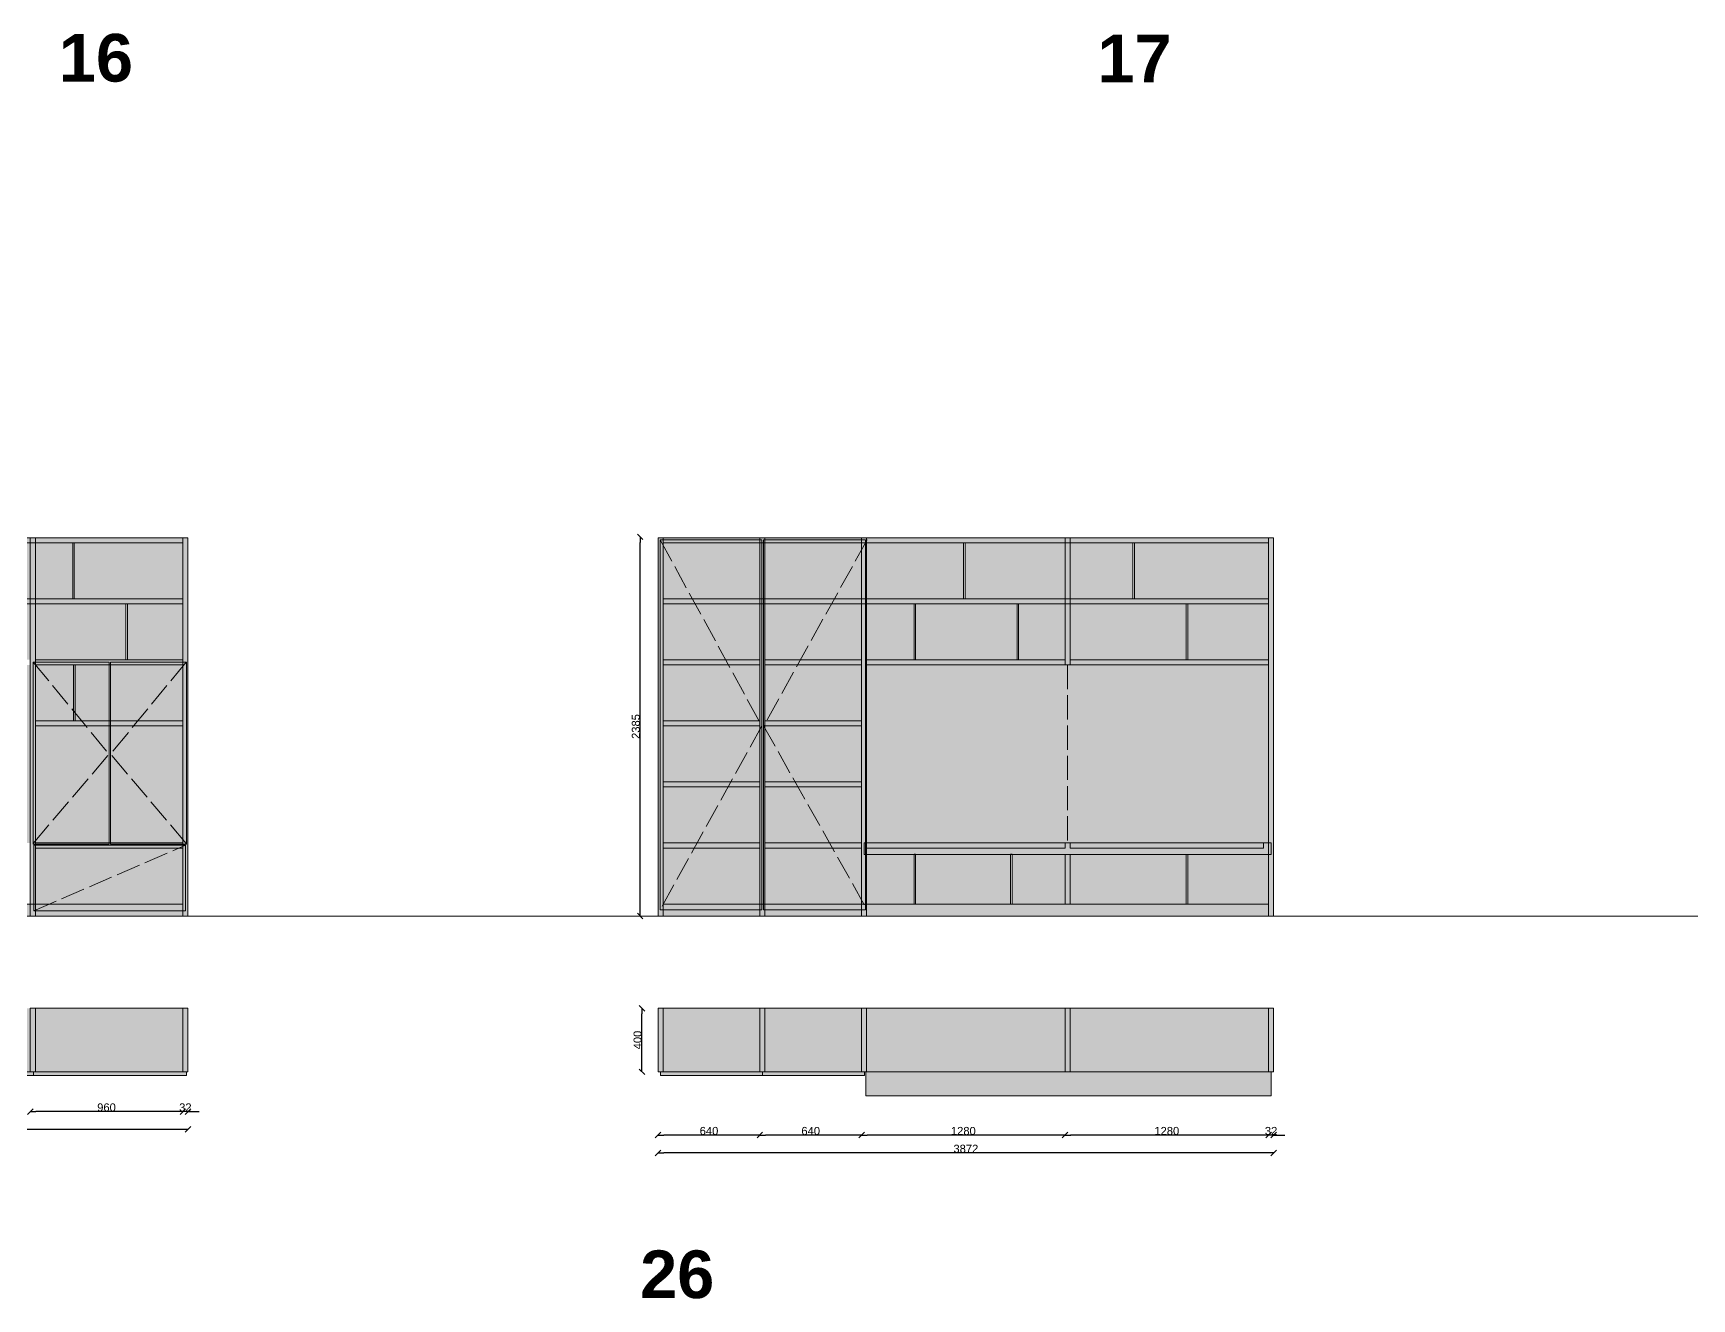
# Model space of a CAD drawing. Header units: millimetres. Extents: x -21288 to 39740, y -2987 to 21739.
# Drawn here: x 8054 to 18488, y -2987 to 4974 of the extents above; entities that cross this region are included whole.
import ezdxf

# ---------------------------------------------------------------- set-up
doc = ezdxf.new("R2010")
doc.units = ezdxf.units.MM
doc.header["$LTSCALE"] = 50
doc.header["$PDMODE"] = 1
doc.header["$PDSIZE"] = -2
doc.linetypes.add('ISO-02 Linea a tratti', pattern=[3.81, 3.048, -0.762])
doc.layers.get('0').update_dxf_attribs({"lineweight": 18})
doc.layers.add('Linee arredi', color=3, linetype='Continuous', lineweight=5)
doc.layers.add('Quote', color=7, linetype='Continuous', lineweight=5)
doc.styles.add('Arial', font='Arial.ttf')
doc.styles.add('Arial (bold)', font='Arial Bold.ttf')
doc.dimstyles.new('M&C_quote arredo', dxfattribs={"dimtxt": 50.344329, "dimasz": 35.34668, "dimexe": 0, "dimexo": 0, "dimgap": 0.5, "dimtad": 1, "dimdec": 0, "dimtxsty": 'Arial', "dimblk": 'VW_SLASH-2', "dimblk1": 'VW_SLASH-2', "dimblk2": 'VW_SLASH-2', "dimcen": 0, "dimse1": 1, "dimse2": 1, "dimazin": 0, "dimtfac": 1, "dimtdec": 0, "dimtix": 1, "dimtmove": 0, "dimatfit": 0, "dimldrblk": 'VW_SLASH-2', "dimfxl": 0, "dimfxlon": 1, "dimfrac": 2, "dimtolj": 1, "dimarcsym": 0})

# ---------------------------------------------------------------- blocks, each defined once
blk = doc.blocks.new('VW_SLASH-2')
at = {"color": 0, "linetype": 'ByBlock', "lineweight": -2, "transparency": 16777216}
blk.add_line((0, 0), (-1, 0), dxfattribs=at)
at = {"color": 0, "linetype": 'Continuous', "lineweight": -2, "transparency": 16777216, "flags": 128}
blk.add_lwpolyline([(0.5, 0.5), (-0.5, -0.5)], dxfattribs=at)
blk = doc.blocks.new('*D645')
at = {"layer": 'Defpoints', "color": 0, "transparency": 16777216}
for p in [(8035, -1709), (8995, -1709), (8035, -1809)]:
    blk.add_point(p, dxfattribs=at)
at = {"layer": 'Quote', "color": 0, "lineweight": -2, "transparency": 16777216}
blk.add_line((8960, -1809), (8071, -1809), dxfattribs=at)
at = {"layer": 'Quote', "color": 0, "lineweight": -2, "transparency": 16777216, "xscale": 35.3466796875, "yscale": 35.3466796875, "zscale": 35.3466796875, "rotation": 180}
blk.add_blockref('VW_SLASH-2', (8035, -1809), dxfattribs=at)
at = {"layer": 'Quote', "color": 0, "lineweight": -2, "transparency": 16777216, "xscale": 35.3466796875, "yscale": 35.3466796875, "zscale": 35.3466796875}
blk.add_blockref('VW_SLASH-2', (8995, -1809), dxfattribs=at)
at = {"layer": 'Quote', "color": 0, "transparency": 16777216, "insert": (8515, -1783), "char_height": 50.3, "attachment_point": 5, "style": 'Arial'}
blk.add_mtext('\\A1;960', dxfattribs=at)
blk = doc.blocks.new('*D646')
at = {"layer": 'Defpoints', "color": 0, "transparency": 16777216}
for p in [(8995, -1709), (9027, -1709), (8995, -1809)]:
    blk.add_point(p, dxfattribs=at)
at = {"layer": 'Quote', "color": 0, "lineweight": -2, "transparency": 16777216}
for p, q in [((8960, -1809), (8925, -1809)), ((9027, -1809), (8995, -1809)), ((9063, -1809), (9098, -1809))]:
    blk.add_line(p, q, dxfattribs=at)
at = {"layer": 'Quote', "color": 0, "lineweight": -2, "transparency": 16777216, "xscale": 35.3466796875, "yscale": 35.3466796875, "zscale": 35.3466796875}
blk.add_blockref('VW_SLASH-2', (8995, -1809), dxfattribs=at)
at = {"layer": 'Quote', "color": 0, "lineweight": -2, "transparency": 16777216, "xscale": 35.3466796875, "yscale": 35.3466796875, "zscale": 35.3466796875, "rotation": 180}
blk.add_blockref('VW_SLASH-2', (9027, -1809), dxfattribs=at)
at = {"layer": 'Quote', "color": 0, "transparency": 16777216, "insert": (9011, -1783), "char_height": 50.3, "attachment_point": 5, "style": 'Arial'}
blk.add_mtext('\\A1;32', dxfattribs=at)
blk = doc.blocks.new('*D647')
at = {"layer": 'Defpoints', "color": 0, "transparency": 16777216}
for p in [(5475, -1809), (9027, -1809), (5475, -1921)]:
    blk.add_point(p, dxfattribs=at)
at = {"layer": 'Quote', "color": 0, "lineweight": -2, "transparency": 16777216}
blk.add_line((8992, -1921), (5511, -1921), dxfattribs=at)
at = {"layer": 'Quote', "color": 0, "lineweight": -2, "transparency": 16777216, "xscale": 35.3466796875, "yscale": 35.3466796875, "zscale": 35.3466796875, "rotation": 180}
blk.add_blockref('VW_SLASH-2', (5475, -1921), dxfattribs=at)
at = {"layer": 'Quote', "color": 0, "lineweight": -2, "transparency": 16777216, "xscale": 35.3466796875, "yscale": 35.3466796875, "zscale": 35.3466796875}
blk.add_blockref('VW_SLASH-2', (9027, -1921), dxfattribs=at)
at = {"layer": 'Quote', "color": 0, "transparency": 16777216, "insert": (7251, -1895), "char_height": 50.3, "attachment_point": 5, "style": 'Arial'}
blk.add_mtext('\\A1;3552', dxfattribs=at)
blk = doc.blocks.new('*D641')
at = {"layer": 'Defpoints', "color": 0, "transparency": 16777216}
for p in [(11883, -1159), (13204, -1159), (13204, -1559)]:
    blk.add_point(p, dxfattribs=at)
at = {"layer": 'Quote', "color": 0, "lineweight": -2, "transparency": 16777216}
blk.add_line((11883, -1524), (11883, -1195), dxfattribs=at)
at = {"layer": 'Quote', "color": 0, "lineweight": -2, "transparency": 16777216, "xscale": 35.3466796875, "yscale": 35.3466796875, "zscale": 35.3466796875}
for p, rotation in [((11883, -1159), 90), ((11883, -1559), 270)]:
    blk.add_blockref('VW_SLASH-2', p, dxfattribs=dict(at, rotation=rotation))
at = {"layer": 'Quote', "color": 0, "transparency": 16777216, "insert": (11856, -1359), "char_height": 50.3, "attachment_point": 5, "rotation": 90, "style": 'Arial'}
blk.add_mtext('\\A1;400', dxfattribs=at)
blk = doc.blocks.new('*D640')
at = {"layer": 'Defpoints', "color": 0, "transparency": 16777216}
for p in [(11872, 1806), (11985, 1806), (12871, -579)]:
    blk.add_point(p, dxfattribs=at)
at = {"layer": 'Quote', "color": 0, "lineweight": -2, "transparency": 16777216}
blk.add_line((11872, -544), (11872, 1770), dxfattribs=at)
at = {"layer": 'Quote', "color": 0, "lineweight": -2, "transparency": 16777216, "xscale": 35.3466796875, "yscale": 35.3466796875, "zscale": 35.3466796875}
for p, rotation in [((11872, 1806), 90), ((11872, -579), 270)]:
    blk.add_blockref('VW_SLASH-2', p, dxfattribs=dict(at, rotation=rotation))
at = {"layer": 'Quote', "color": 0, "transparency": 16777216, "insert": (11845, 613), "char_height": 50.3, "attachment_point": 5, "rotation": 90, "style": 'Arial'}
blk.add_mtext('\\A1;2385', dxfattribs=at)
blk = doc.blocks.new('*D634')
at = {"layer": 'Defpoints', "color": 0, "transparency": 16777216}
for p in [(11985, -1857), (12625, -1857), (11985, -1957)]:
    blk.add_point(p, dxfattribs=at)
at = {"layer": 'Quote', "color": 0, "lineweight": -2, "transparency": 16777216}
blk.add_line((12589, -1957), (12020, -1957), dxfattribs=at)
at = {"layer": 'Quote', "color": 0, "lineweight": -2, "transparency": 16777216, "xscale": 35.3466796875, "yscale": 35.3466796875, "zscale": 35.3466796875, "rotation": 180}
blk.add_blockref('VW_SLASH-2', (11985, -1957), dxfattribs=at)
at = {"layer": 'Quote', "color": 0, "lineweight": -2, "transparency": 16777216, "xscale": 35.3466796875, "yscale": 35.3466796875, "zscale": 35.3466796875}
blk.add_blockref('VW_SLASH-2', (12625, -1957), dxfattribs=at)
at = {"layer": 'Quote', "color": 0, "transparency": 16777216, "insert": (12305, -1931), "char_height": 50.3, "attachment_point": 5, "style": 'Arial'}
blk.add_mtext('\\A1;640', dxfattribs=at)
blk = doc.blocks.new('*D635')
at = {"layer": 'Defpoints', "color": 0, "transparency": 16777216}
for p in [(12625, -1857), (13265, -1857), (12625, -1957)]:
    blk.add_point(p, dxfattribs=at)
at = {"layer": 'Quote', "color": 0, "lineweight": -2, "transparency": 16777216}
blk.add_line((13229, -1957), (12660, -1957), dxfattribs=at)
at = {"layer": 'Quote', "color": 0, "lineweight": -2, "transparency": 16777216, "xscale": 35.3466796875, "yscale": 35.3466796875, "zscale": 35.3466796875, "rotation": 180}
blk.add_blockref('VW_SLASH-2', (12625, -1957), dxfattribs=at)
at = {"layer": 'Quote', "color": 0, "lineweight": -2, "transparency": 16777216, "xscale": 35.3466796875, "yscale": 35.3466796875, "zscale": 35.3466796875}
blk.add_blockref('VW_SLASH-2', (13265, -1957), dxfattribs=at)
at = {"layer": 'Quote', "color": 0, "transparency": 16777216, "insert": (12945, -1931), "char_height": 50.3, "attachment_point": 5, "style": 'Arial'}
blk.add_mtext('\\A1;640', dxfattribs=at)
blk = doc.blocks.new('*D636')
at = {"layer": 'Defpoints', "color": 0, "transparency": 16777216}
for p in [(14545, -277), (13265, -1857), (13265, -1957)]:
    blk.add_point(p, dxfattribs=at)
at = {"layer": 'Quote', "color": 0, "lineweight": -2, "transparency": 16777216}
blk.add_line((14509, -1957), (13300, -1957), dxfattribs=at)
at = {"layer": 'Quote', "color": 0, "lineweight": -2, "transparency": 16777216, "xscale": 35.3466796875, "yscale": 35.3466796875, "zscale": 35.3466796875, "rotation": 180}
blk.add_blockref('VW_SLASH-2', (13265, -1957), dxfattribs=at)
at = {"layer": 'Quote', "color": 0, "lineweight": -2, "transparency": 16777216, "xscale": 35.3466796875, "yscale": 35.3466796875, "zscale": 35.3466796875}
blk.add_blockref('VW_SLASH-2', (14545, -1957), dxfattribs=at)
at = {"layer": 'Quote', "color": 0, "transparency": 16777216, "insert": (13905, -1931), "char_height": 50.3, "attachment_point": 5, "style": 'Arial'}
blk.add_mtext('\\A1;1280', dxfattribs=at)
blk = doc.blocks.new('*D637')
at = {"layer": 'Defpoints', "color": 0, "transparency": 16777216}
for p in [(14545, -277), (15825, -1857), (14545, -1957)]:
    blk.add_point(p, dxfattribs=at)
at = {"layer": 'Quote', "color": 0, "lineweight": -2, "transparency": 16777216}
blk.add_line((15789, -1957), (14580, -1957), dxfattribs=at)
at = {"layer": 'Quote', "color": 0, "lineweight": -2, "transparency": 16777216, "xscale": 35.3466796875, "yscale": 35.3466796875, "zscale": 35.3466796875, "rotation": 180}
blk.add_blockref('VW_SLASH-2', (14545, -1957), dxfattribs=at)
at = {"layer": 'Quote', "color": 0, "lineweight": -2, "transparency": 16777216, "xscale": 35.3466796875, "yscale": 35.3466796875, "zscale": 35.3466796875}
blk.add_blockref('VW_SLASH-2', (15825, -1957), dxfattribs=at)
at = {"layer": 'Quote', "color": 0, "transparency": 16777216, "insert": (15185, -1931), "char_height": 50.3, "attachment_point": 5, "style": 'Arial'}
blk.add_mtext('\\A1;1280', dxfattribs=at)
blk = doc.blocks.new('*D638')
at = {"layer": 'Defpoints', "color": 0, "transparency": 16777216}
for p in [(15825, -1857), (15857, -1857), (15825, -1957)]:
    blk.add_point(p, dxfattribs=at)
at = {"layer": 'Quote', "color": 0, "lineweight": -2, "transparency": 16777216}
for p, q in [((15789, -1957), (15754, -1957)), ((15857, -1957), (15825, -1957)), ((15892, -1957), (15927, -1957))]:
    blk.add_line(p, q, dxfattribs=at)
at = {"layer": 'Quote', "color": 0, "lineweight": -2, "transparency": 16777216, "xscale": 35.3466796875, "yscale": 35.3466796875, "zscale": 35.3466796875}
blk.add_blockref('VW_SLASH-2', (15825, -1957), dxfattribs=at)
at = {"layer": 'Quote', "color": 0, "lineweight": -2, "transparency": 16777216, "xscale": 35.3466796875, "yscale": 35.3466796875, "zscale": 35.3466796875, "rotation": 180}
blk.add_blockref('VW_SLASH-2', (15857, -1957), dxfattribs=at)
at = {"layer": 'Quote', "color": 0, "transparency": 16777216, "insert": (15841, -1931), "char_height": 50.3, "attachment_point": 5, "style": 'Arial'}
blk.add_mtext('\\A1;32', dxfattribs=at)
blk = doc.blocks.new('*D639')
at = {"layer": 'Defpoints', "color": 0, "transparency": 16777216}
for p in [(11985, -1957), (15857, -1957), (11985, -2069)]:
    blk.add_point(p, dxfattribs=at)
at = {"layer": 'Quote', "color": 0, "lineweight": -2, "transparency": 16777216}
blk.add_line((15821, -2069), (12020, -2069), dxfattribs=at)
at = {"layer": 'Quote', "color": 0, "lineweight": -2, "transparency": 16777216, "xscale": 35.3466796875, "yscale": 35.3466796875, "zscale": 35.3466796875, "rotation": 180}
blk.add_blockref('VW_SLASH-2', (11985, -2069), dxfattribs=at)
at = {"layer": 'Quote', "color": 0, "lineweight": -2, "transparency": 16777216, "xscale": 35.3466796875, "yscale": 35.3466796875, "zscale": 35.3466796875}
blk.add_blockref('VW_SLASH-2', (15857, -2069), dxfattribs=at)
at = {"layer": 'Quote', "color": 0, "transparency": 16777216, "insert": (13921, -2043), "char_height": 50.3, "attachment_point": 5, "style": 'Arial'}
blk.add_mtext('\\A1;3872', dxfattribs=at)

msp = doc.modelspace()

# ---------------------------------------------------------------- hatches: boundary and pattern name
at = {"layer": 'Linee arredi'}
h = msp.add_hatch(color=7, dxfattribs=at)
h.dxf.hatch_style = 1
h.paths.add_polyline_path([(5507.48, 1768.65), (5507.48, 1800.65), (8995.48, 1800.65), (8995.48, 1768.65)])
h = msp.add_hatch(color=7, dxfattribs=at)
h.dxf.hatch_style = 1
h.paths.add_polyline_path([(8035.48, 1800.65), (8067.48, 1800.65), (8067.48, -579.35), (8035.48, -579.35)])
h = msp.add_hatch(color=7, dxfattribs=at)
h.dxf.hatch_style = 1
h.paths.add_polyline_path([(8995.48, 1800.65), (9027.48, 1800.65), (9027.48, -579.35), (8995.48, -579.35)])
h = msp.add_hatch(color=7, dxfattribs=at)
h.dxf.hatch_style = 1
h.paths.add_polyline_path([(11984.7, 1800.65), (12016.7, 1800.65), (12016.7, -579.35), (11984.7, -579.35)])
h = msp.add_hatch(color=252, dxfattribs=at)
h.dxf.hatch_style = 1
h.paths.add_polyline_path([(11997.7, -539.35), (11997.7, 1786.65), (12637.7, 1786.65), (12637.7, -539.35)])
h = msp.add_hatch(color=7, dxfattribs=at)
h.dxf.hatch_style = 1
h.paths.add_polyline_path([(12016.7, 1768.65), (12016.7, 1800.65), (15824.7, 1800.65), (15824.7, 1768.65)])
h = msp.add_hatch(color=7, dxfattribs=at)
h.dxf.hatch_style = 1
h.paths.add_polyline_path([(12624.7, 1800.65), (12656.7, 1800.65), (12656.7, -579.35), (12624.7, -579.35)])
h = msp.add_hatch(color=252, dxfattribs=at)
h.dxf.hatch_style = 1
h.paths.add_polyline_path([(12648.93, -539.35), (12648.93, 1786.65), (13288.93, 1786.65), (13288.93, -539.35)])
h = msp.add_hatch(color=7, dxfattribs=at)
h.dxf.hatch_style = 1
h.paths.add_polyline_path([(13264.7, 1800.65), (13296.7, 1800.65), (13296.7, -579.35), (13264.7, -579.35)])
h = msp.add_hatch(color=7, dxfattribs=at)
h.dxf.hatch_style = 1
h.paths.add_polyline_path([(14544.7, 1800.65), (14576.7, 1800.65), (14576.7, 1000.65), (14544.7, 1000.65)])
h = msp.add_hatch(color=7, dxfattribs=at)
h.dxf.hatch_style = 1
h.paths.add_polyline_path([(15824.7, 1800.65), (15856.7, 1800.65), (15856.7, -579.35), (15824.7, -579.35)])
h = msp.add_hatch(color=254, dxfattribs=at)
h.dxf.hatch_style = 1
h.paths.add_polyline_path([(6787.4, 1768.65), (6147.48, 1768.65), (6147.48, 1416.65), (6787.4, 1416.65)])
h.paths.add_polyline_path([(6797.4, 1768.65), (6797.4, 1416.65), (7587.4, 1416.65), (7587.4, 1768.65)])
h.paths.add_polyline_path([(7597.4, 1416.65), (8035.48, 1416.65), (8035.48, 1768.65), (7597.4, 1768.65)])
h.paths.add_polyline_path([(8035.48, 1032.65), (8035.48, 1384.65), (7255.48, 1384.65), (7255.48, 1032.65)])
h.paths.add_polyline_path([(7245.48, 1032.65), (7245.48, 1384.65), (6455.48, 1384.65), (6455.48, 1032.65)])
h.paths.add_polyline_path([(6445.48, 1384.65), (6147.48, 1384.65), (6147.48, 1032.65), (6445.48, 1032.65)])
h.paths.add_polyline_path([(8067.48, 1032.65), (8637.16, 1032.65), (8637.16, 1384.65), (8067.48, 1384.65)])
h.paths.add_polyline_path([(8647.16, 1032.65), (8995.48, 1032.65), (8995.48, 1384.65), (8647.16, 1384.65)])
h.paths.add_polyline_path([(8995.48, 1416.65), (8995.48, 1768.65), (8312.48, 1768.65), (8312.48, 1416.65)])
h.paths.add_polyline_path([(8302.48, 1768.65), (8067.48, 1768.65), (8067.48, 1416.65), (8302.48, 1416.65)])
h.paths.add_polyline_path([(6147.48, 1000.65), (6147.48, -119.35), (8035.48, -119.35), (8035.48, 1000.65)])
h = msp.add_hatch(color=254, dxfattribs=at)
h.dxf.hatch_style = 1
h.paths.add_polyline_path([(14242.7, 1032.65), (14242.7, 1384.65), (13604.7, 1384.65), (13604.7, 1032.65)])
h.paths.add_polyline_path([(13594.7, 1032.65), (13594.7, 1384.65), (13296.7, 1384.65), (13296.7, 1032.65)])
h.paths.add_polyline_path([(14544.7, 1384.65), (14252.7, 1384.65), (14252.7, 1032.65), (14544.7, 1032.65)])
h.paths.add_polyline_path([(14544.7, 1416.65), (14544.7, 1768.65), (13916.64, 1768.65), (13916.64, 1416.65)])
h.paths.add_polyline_path([(13906.64, 1768.65), (13296.7, 1768.65), (13296.7, 1416.65), (13906.64, 1416.65)])
h.paths.add_polyline_path([(14576.7, 1768.65), (14576.7, 1416.65), (14971.7, 1416.65), (14971.7, 1768.65)])
h.paths.add_polyline_path([(14981.7, 1768.65), (14981.7, 1416.65), (15824.7, 1416.65), (15824.7, 1768.65)])
h.paths.add_polyline_path([(14576.7, 1384.65), (14576.7, 1032.65), (15306.37, 1032.65), (15306.37, 1384.65)])
h.paths.add_polyline_path([(15316.37, 1384.65), (15316.37, 1032.65), (15824.7, 1032.65), (15824.7, 1384.65)])
h = msp.add_hatch(color=7, dxfattribs=at)
h.dxf.hatch_style = 1
h.paths.add_polyline_path([(5507.48, 1384.65), (5507.48, 1416.65), (8995.48, 1416.65), (8995.48, 1384.65)])
h = msp.add_hatch(color=7, dxfattribs=at)
h.dxf.hatch_style = 1
h.paths.add_polyline_path([(12016.64, 1384.65), (12016.64, 1416.65), (15824.7, 1416.65), (15824.7, 1384.65)])
h = msp.add_hatch(color=252, dxfattribs=at)
h.dxf.hatch_style = 1
h.paths.add_polyline_path([(8054.16, 1016.74), (8531.48, 1016.74), (8531.48, -127.35), (8054.16, -127.35)])
h = msp.add_hatch(color=7, dxfattribs=at)
h.dxf.hatch_style = 1
h.paths.add_polyline_path([(8067.48, 1000.65), (8067.48, 1032.65), (8995.48, 1032.65), (8995.48, 1000.65)])
h = msp.add_hatch(color=252, dxfattribs=at)
h.dxf.hatch_style = 1
h.paths.add_polyline_path([(8540.43, 1016.74), (9017.75, 1016.74), (9017.75, -127.35), (8540.43, -127.35)])
h = msp.add_hatch(color=7, dxfattribs=at)
h.dxf.hatch_style = 1
h.paths.add_polyline_path([(13296.7, 1000.65), (13296.7, 1032.65), (14544.7, 1032.65), (14544.7, 1000.65)])
h = msp.add_hatch(color=253, dxfattribs=at)
h.dxf.hatch_style = 1
h.paths.add_polyline_path([(14560.7, 1000.65), (14544.7, 1000.65), (13296.7, 1000.65), (13296.7, -119.35), (14560.7, -119.35)])
h.paths.add_polyline_path([(15824.7, 1000.65), (14576.7, 1000.65), (14560.7, 1000.65), (14560.7, -119.35), (15824.7, -119.35)])
h = msp.add_hatch(color=7, dxfattribs=at)
h.dxf.hatch_style = 1
h.paths.add_polyline_path([(14576.7, 1000.65), (14576.7, 1032.65), (15824.7, 1032.65), (15824.7, 1000.65)])
h = msp.add_hatch(color=253, dxfattribs=at)
h.dxf.hatch_style = 1
h.paths.add_polyline_path([(8057.49, -133.35), (9012.49, -133.35), (9012.49, -546.35), (8057.49, -546.35)])
h = msp.add_hatch(color=252, dxfattribs=at)
h.dxf.hatch_style = 1
h.paths.add_polyline_path([(13281.7, -119.35), (15841.7, -119.35), (15841.7, -191.35), (13281.7, -191.35)])
h = msp.add_hatch(color=254, dxfattribs=at)
h.dxf.hatch_style = 1
h.paths.add_polyline_path([(15306.37, -503.35), (15306.37, -191.35), (14576.7, -191.35), (14576.7, -503.35)])
h.paths.add_polyline_path([(15316.37, -191.35), (15316.37, -503.35), (15824.7, -503.35), (15824.7, -191.35)])
h.paths.add_polyline_path([(14212.7, -503.35), (14544.7, -503.35), (14544.7, -191.35), (14212.7, -191.35)])
h.paths.add_polyline_path([(13604.7, -191.35), (13604.7, -503.35), (14202.7, -503.35), (14202.7, -191.35)])
h.paths.add_polyline_path([(13296.7, -191.35), (13296.7, -503.35), (13594.7, -503.35), (13594.7, -191.35)])
h = msp.add_hatch(color=7, dxfattribs=at)
h.dxf.hatch_style = 1
h.paths.add_polyline_path([(14576.7, -191.35), (14544.7, -191.35), (14544.7, -503.35), (14576.7, -503.35)])
h = msp.add_hatch(color=7, dxfattribs=at)
h.dxf.hatch_style = 1
h.paths.add_polyline_path([(5507.48, -579.35), (5507.48, -503.35), (8995.48, -503.35), (8995.48, -579.35)])
h = msp.add_hatch(color=7, dxfattribs=at)
h.dxf.hatch_style = 1
h.paths.add_polyline_path([(12016.7, -579.35), (12016.7, -503.35), (15824.7, -503.35), (15824.7, -579.35)])
h = msp.add_hatch(color=7, dxfattribs=at)
h.dxf.hatch_style = 1
h.paths.add_polyline_path([(5507.48, -1159.35), (5475.48, -1159.35), (5475.48, -1559.35), (5507.48, -1559.35)])
h.paths.add_polyline_path([(6115.48, -1159.35), (5507.48, -1159.35), (5507.48, -1559.35), (6115.48, -1559.35)])
h.paths.add_polyline_path([(6147.48, -1159.35), (6115.48, -1159.35), (6115.48, -1559.35), (6133.16, -1559.35), (6147.48, -1559.35)])
h.paths.add_polyline_path([(8035.48, -1159.35), (6147.48, -1159.35), (6147.48, -1559.35), (7097.49, -1559.35), (8035.48, -1559.35)])
h.paths.add_polyline_path([(8067.48, -1159.35), (8035.48, -1159.35), (8035.48, -1559.35), (8056.44, -1559.35), (8067.48, -1559.35)])
h.paths.add_polyline_path([(8995.48, -1159.35), (8067.48, -1159.35), (8067.48, -1559.35), (8995.48, -1559.35)])
h.paths.add_polyline_path([(9027.48, -1159.35), (8995.48, -1159.35), (8995.48, -1559.35), (9017.99, -1559.35), (9027.48, -1559.35)])
h = msp.add_hatch(color=7, dxfattribs=at)
h.dxf.hatch_style = 1
h.paths.add_polyline_path([(12016.7, -1159.35), (11984.7, -1159.35), (11984.7, -1559.35), (12016.7, -1559.35)])
h.paths.add_polyline_path([(12624.7, -1159.35), (12016.7, -1159.35), (12016.7, -1559.35), (12624.7, -1559.35)])
h.paths.add_polyline_path([(12656.7, -1159.35), (12624.7, -1159.35), (12624.7, -1559.35), (12642.37, -1559.35), (12656.7, -1559.35)])
h.paths.add_polyline_path([(13264.7, -1159.35), (12656.7, -1159.35), (12656.7, -1559.35), (13264.7, -1559.35)])
h.paths.add_polyline_path([(13296.7, -1159.35), (13264.7, -1159.35), (13264.7, -1559.35), (13282.37, -1559.35), (13296.7, -1559.35)])
h.paths.add_polyline_path([(14544.7, -1159.35), (13296.7, -1159.35), (13296.7, -1559.35), (14544.7, -1559.35)])
h.paths.add_polyline_path([(14576.7, -1159.35), (14544.7, -1159.35), (14544.7, -1559.35), (14576.7, -1559.35)])
h.paths.add_polyline_path([(15824.7, -1159.35), (14576.7, -1159.35), (14576.7, -1559.35), (15824.7, -1559.35)])
h.paths.add_polyline_path([(15856.7, -1159.35), (15824.7, -1159.35), (15824.7, -1559.35), (15856.7, -1559.35)])
h = msp.add_hatch(color=252, dxfattribs=at)
h.dxf.hatch_style = 1
h.paths.add_polyline_path([(9017.99, -1559.35), (8056.44, -1559.35), (8056.44, -1582.07), (9017.99, -1582.07)])
h.paths.add_polyline_path([(8056.32, -1559.35), (7100.59, -1559.35), (7100.59, -1582.07), (8056.32, -1582.07)])
h.paths.add_polyline_path([(7097.49, -1559.35), (6141.64, -1559.35), (6141.64, -1582.07), (7097.49, -1582.07)])
h.paths.add_polyline_path([(6133.16, -1559.35), (5491.48, -1559.35), (5491.48, -1582.07), (6133.16, -1582.07)])
h = msp.add_hatch(color=253, dxfattribs=at)
h.dxf.hatch_style = 1
h.paths.add_polyline_path([(13282.37, -1559.35), (12642.37, -1559.35), (12642.37, -1582.07), (13282.37, -1582.07)])
h.paths.add_polyline_path([(12640.7, -1559.35), (12000.7, -1559.35), (12000.7, -1582.07), (12640.7, -1582.07)])
h = msp.add_hatch(color=252, dxfattribs=at)
h.dxf.hatch_style = 1
h.paths.add_polyline_path([(15840.7, -1709.35), (15840.7, -1559.35), (15824.7, -1559.35), (13290.86, -1559.35), (13290.86, -1709.35)])

# ---------------------------------------------------------------- linework, layer by layer
msp.add_line((-21288.29, -579.35), (39740.16, -579.35))
at = {"layer": 'Linee arredi', "linetype": 'ISO-02 Linea a tratti', "lineweight": 5, "transparency": 33554687}
for p, q in [((14560.7, 1000.65), (14560.7, -119.35)), ((8057.49, -546.35), (9012.49, -133.35))]:
    msp.add_line(p, q, dxfattribs=at)
at = {"layer": 'Linee arredi', "linetype": 'Continuous', "lineweight": 15, "transparency": 33554687, "flags": 128}
for points in [[(5507.48, 1768.65), (5507.48, 1800.65), (8995.48, 1800.65), (8995.48, 1768.65)], [(8035.48, 1800.65), (8067.48, 1800.65), (8067.48, -579.35), (8035.48, -579.35)], [(8995.48, 1800.65), (9027.48, 1800.65), (9027.48, -579.35), (8995.48, -579.35)], [(11984.7, 1800.65), (12016.7, 1800.65), (12016.7, -579.35), (11984.7, -579.35)], [(11997.7, -539.35), (11997.7, 1786.65), (12637.7, 1786.65), (12637.7, -539.35)], [(12016.7, 1768.65), (12016.7, 1800.65), (15824.7, 1800.65), (15824.7, 1768.65)], [(12624.7, 1800.65), (12656.7, 1800.65), (12656.7, -579.35), (12624.7, -579.35)], [(12648.93, -539.35), (12648.93, 1786.65), (13288.93, 1786.65), (13288.93, -539.35)], [(13264.7, 1800.65), (13296.7, 1800.65), (13296.7, -579.35), (13264.7, -579.35)], [(14544.7, 1800.65), (14576.7, 1800.65), (14576.7, 1000.65), (14544.7, 1000.65)], [(15824.7, 1800.65), (15856.7, 1800.65), (15856.7, -579.35), (15824.7, -579.35)], [(13906.64, 1768.62), (13916.64, 1768.62), (13916.64, 1416.62), (13906.64, 1416.62)], [(14971.7, 1768.65), (14981.7, 1768.65), (14981.7, 1416.65), (14971.7, 1416.65)], [(5507.48, 1384.65), (5507.48, 1416.65), (8995.48, 1416.65), (8995.48, 1384.65)], [(12016.64, 1384.65), (12016.64, 1416.65), (15824.7, 1416.65), (15824.7, 1384.65)], [(13594.7, 1384.65), (13604.7, 1384.65), (13604.7, 1032.65), (13594.7, 1032.65)], [(14242.7, 1384.65), (14252.7, 1384.65), (14252.7, 1032.65), (14242.7, 1032.65)], [(15306.37, 1384.65), (15316.37, 1384.65), (15316.37, 1032.65), (15306.37, 1032.65)], [(8054.16, 1016.74), (8531.48, 1016.74), (8531.48, -127.35), (8054.16, -127.35)], [(8067.48, 1000.65), (8067.48, 1032.65), (8995.48, 1032.65), (8995.48, 1000.65)], [(8540.43, 1016.74), (9017.75, 1016.74), (9017.75, -127.35), (8540.43, -127.35)], [(12016.7, 1000.65), (12016.7, 1032.65), (12624.7, 1032.65), (12624.7, 1000.65)], [(12656.7, 1000.65), (12656.7, 1032.65), (13264.7, 1032.65), (13264.7, 1000.65)], [(13296.7, 1000.65), (13296.7, 1032.65), (14544.7, 1032.65), (14544.7, 1000.65)], [(14576.7, 1000.65), (14576.7, 1032.65), (15824.7, 1032.65), (15824.7, 1000.65)], [(12016.7, 616.95), (12016.7, 648.95), (12624.7, 648.95), (12624.7, 616.95)], [(12656.7, 616.95), (12656.7, 648.95), (13264.7, 648.95), (13264.7, 616.95)], [(12016.7, 233.26), (12016.7, 265.26), (12624.7, 265.26), (12624.7, 233.26)], [(12656.7, 233.26), (12656.7, 265.26), (13264.7, 265.26), (13264.7, 233.26)], [(8057.49, -133.35), (9012.49, -133.35), (9012.49, -546.35), (8057.49, -546.35)], [(8067.48, -151.35), (8067.48, -119.35), (8995.48, -119.35), (8995.48, -151.35)], [(12016.7, -151.35), (12016.7, -119.35), (12624.7, -119.35), (12624.7, -151.35)], [(12656.7, -151.35), (12656.7, -119.35), (13264.7, -119.35), (13264.7, -151.35)], [(13281.7, -119.35), (15841.7, -119.35), (15841.7, -191.35), (13281.7, -191.35)], [(13594.7, -190.35), (13604.7, -190.35), (13604.7, -503.35), (13594.7, -503.35)], [(14202.7, -190.35), (14212.7, -190.35), (14212.7, -503.35), (14202.7, -503.35)], [(14544.7, -191.35), (14576.7, -191.35), (14576.7, -503.35), (14544.7, -503.35)], [(14576.7, -151.35), (14576.7, -119.35), (15792.7, -119.35), (15792.7, -151.35)], [(15306.37, -191.35), (15316.37, -191.35), (15316.37, -503.35), (15306.37, -503.35)], [(5507.48, -579.35), (5507.48, -503.35), (8995.48, -503.35), (8995.48, -579.35)], [(12016.7, -579.35), (12016.7, -503.35), (15824.7, -503.35), (15824.7, -579.35)], [(8035.48, -1159.35), (8067.48, -1159.35), (8067.48, -1559.35), (8035.48, -1559.35)], [(8067.48, -1159.35), (9027.48, -1159.35), (9027.48, -1559.35), (8067.48, -1559.35)], [(8995.48, -1159.35), (9027.48, -1159.35), (9027.48, -1559.35), (8995.48, -1559.35)], [(11984.7, -1159.35), (12016.7, -1159.35), (12016.7, -1559.35), (11984.7, -1559.35)], [(12624.7, -1159.35), (12016.7, -1159.35), (12016.7, -1559.35), (12624.7, -1559.35)], [(12624.7, -1159.35), (12656.7, -1159.35), (12656.7, -1559.35), (12624.7, -1559.35)], [(13264.7, -1159.35), (12656.7, -1159.35), (12656.7, -1559.35), (13264.7, -1559.35)], [(13264.7, -1159.35), (13296.7, -1159.35), (13296.7, -1559.35), (13264.7, -1559.35)], [(13296.7, -1159.35), (14544.7, -1159.35), (14544.7, -1559.35), (13296.7, -1559.35)], [(14544.7, -1159.35), (14576.7, -1159.35), (14576.7, -1559.35), (14544.7, -1559.35)], [(14576.7, -1159.35), (15824.7, -1159.35), (15824.7, -1559.35), (14576.7, -1559.35)], [(15824.7, -1159.35), (15856.7, -1159.35), (15856.7, -1559.35), (15824.7, -1559.35)], [(7100.59, -1559.35), (8056.44, -1559.35), (8056.44, -1582.07), (7100.59, -1582.07)], [(8056.32, -1559.35), (9017.99, -1559.35), (9017.99, -1582.07), (8056.32, -1582.07)], [(12000.7, -1559.35), (12642.37, -1559.35), (12642.37, -1582.07), (12000.7, -1582.07)], [(12640.7, -1559.35), (13282.37, -1559.35), (13282.37, -1582.07), (12640.7, -1582.07)], [(13290.86, -1559.35), (15840.7, -1559.35), (15840.7, -1709.35), (13290.86, -1709.35)]]:
    msp.add_lwpolyline(points, close=True, dxfattribs=at)
at = {"layer": 'Linee arredi', "linetype": 'ISO-02 Linea a tratti', "lineweight": 5, "transparency": 33554687, "flags": 128}
for points in [[(11997.7, 1786.65), (12637.7, 616.65), (11997.7, -539.35)], [(13299.7, 1786.65), (12648.93, 616.65), (13299.7, -539.35)], [(8054.16, 1016.74), (8531.48, 439.76), (8054.16, -122.43)], [(9016.8, 1016.74), (8539.48, 439.76), (9016.8, -122.43)]]:
    msp.add_lwpolyline(points, dxfattribs=at)
at = {"layer": 'Linee arredi', "linetype": 'Continuous', "lineweight": 5, "transparency": 33554687, "flags": 128}
for points in [[(8302.48, 1768.65), (8312.48, 1768.65), (8312.48, 1416.65), (8302.48, 1416.65)], [(8637.16, 1384.65), (8647.16, 1384.65), (8647.16, 1032.65), (8637.16, 1032.65)], [(8307.16, 1000.65), (8317.16, 1000.65), (8317.16, 648.65), (8307.16, 648.65)], [(8067.48, 616.95), (8067.48, 648.95), (8995.48, 648.95), (8995.48, 616.95)], [(13296.7, -151.35), (13296.7, -119.35), (14544.7, -119.35), (14544.7, -151.35)]]:
    msp.add_lwpolyline(points, close=True, dxfattribs=at)

# ---------------------------------------------------------------- texts
at = {"layer": 'Linee arredi', "transparency": 33554687, "char_height": 300, "attachment_point": 7, "line_spacing_factor": 1.006858, "style": 'Arial (bold)'}
for s, insert in [('16', (8215.7, 4665.16)), ('17', (14748.57, 4665.16)), ('26', (11872.15, -2986.66))]:
    msp.add_mtext(s, dxfattribs=dict(at, insert=insert))

# ---------------------------------------------------------------- dimensions: what is measured, and where the dimension line sits
at = {"layer": 'Quote', "color": 7}
for base, p1, p2, picture, middle in [((11871.7, 1805.65), (12870.6, -579.35), (11984.7, 1805.65), '*D640', (11845.48, 613.15)), ((11882.7, -1159.35), (13203.61, -1559.35), (13203.61, -1159.35), '*D641', (11856.49, -1359.35))]:
    dim = msp.add_linear_dim(base=base, p1=p1, p2=p2, angle=270, dimstyle='M&C_quote arredo', override={"dimpost": '<>', "dimtmove": 1}, dxfattribs=at)
    dim.commit()
    dim.dimension.update_dxf_attribs({"geometry": picture, "text_midpoint": middle})
for base, p1, p2, picture, middle in [((13264.7, -1957.35), (14544.7, -277.45), (13264.7, -1857.45), '*D636', (13904.7, -1931.15)), ((14544.7, -1957.35), (15824.7, -1857.45), (14544.7, -277.45), '*D637', (15184.7, -1931.15)), ((8035.48, -1809.26), (8995.48, -1709.35), (8035.48, -1709.35), '*D645', (8515.48, -1783.06)), ((8995.48, -1809.26), (9027.48, -1709.35), (8995.48, -1709.35), '*D646', (9011.48, -1783.04)), ((5475.48, -1921.26), (9027.48, -1809.26), (5475.48, -1809.26), '*D647', (7251.48, -1895.04)), ((11984.7, -1957.35), (12624.7, -1857.45), (11984.7, -1857.45), '*D634', (12304.7, -1931.15)), ((12624.7, -1957.35), (13264.7, -1857.45), (12624.7, -1857.45), '*D635', (12944.7, -1931.15)), ((15824.7, -1957.35), (15856.7, -1857.45), (15824.7, -1857.45), '*D638', (15840.7, -1931.13)), ((11984.7, -2069.35), (15856.7, -1957.35), (11984.7, -1957.35), '*D639', (13920.7, -2043.13))]:
    dim = msp.add_linear_dim(base=base, p1=p1, p2=p2, dimstyle='M&C_quote arredo', override={"dimpost": '<>', "dimtmove": 1}, dxfattribs=at)
    dim.commit()
    dim.dimension.update_dxf_attribs({"geometry": picture, "text_midpoint": middle})

doc.saveas('drawing.dxf')
